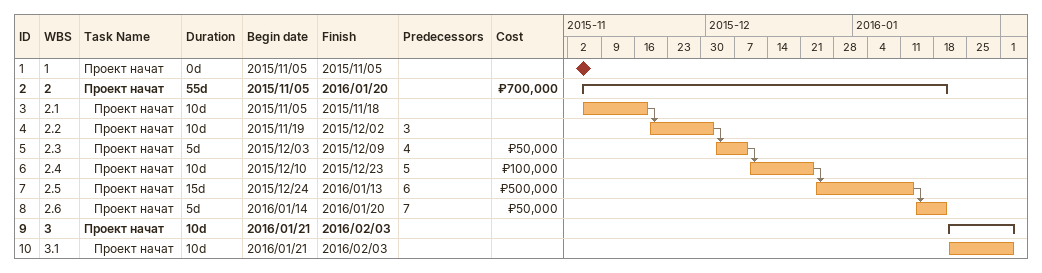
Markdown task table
| ID | WBS | Task | Duration | Start | Finish | Predecessors | Cost (₽) |
|---|---|---|---|---|---|---|---|
| 1 | 1 | Проект начат | 0d | 2015-11-05 | 2015-11-05 |  |  |
| 2 | 2 | **Проект начат** | 55d | 2015-11-05 | 2016-01-20 |  | 700000 |
| 3 | 2.1 | Проект начат | 10d | 2015-11-05 | 2015-11-18 |  |  |
| 4 | 2.2 | Проект начат | 10d | 2015-11-19 | 2015-12-02 | 3 |  |
| 5 | 2.3 | Проект начат | 5d | 2015-12-03 | 2015-12-09 | 4 | 50000 |
| 6 | 2.4 | Проект начат | 10d | 2015-12-10 | 2015-12-23 | 5 | 100000 |
| 7 | 2.5 | Проект начат | 15d | 2015-12-24 | 2016-01-13 | 6 | 500000 |
| 8 | 2.6 | Проект начат | 5d | 2016-01-14 | 2016-01-20 | 7 | 50000 |
| 9 | 3 | **Проект начат** | 10d | 2016-01-21 | 2016-02-03 |  |  |
| 10 | 3.1 | Проект начат | 10d | 2016-01-21 | 2016-02-03 |  |  |
